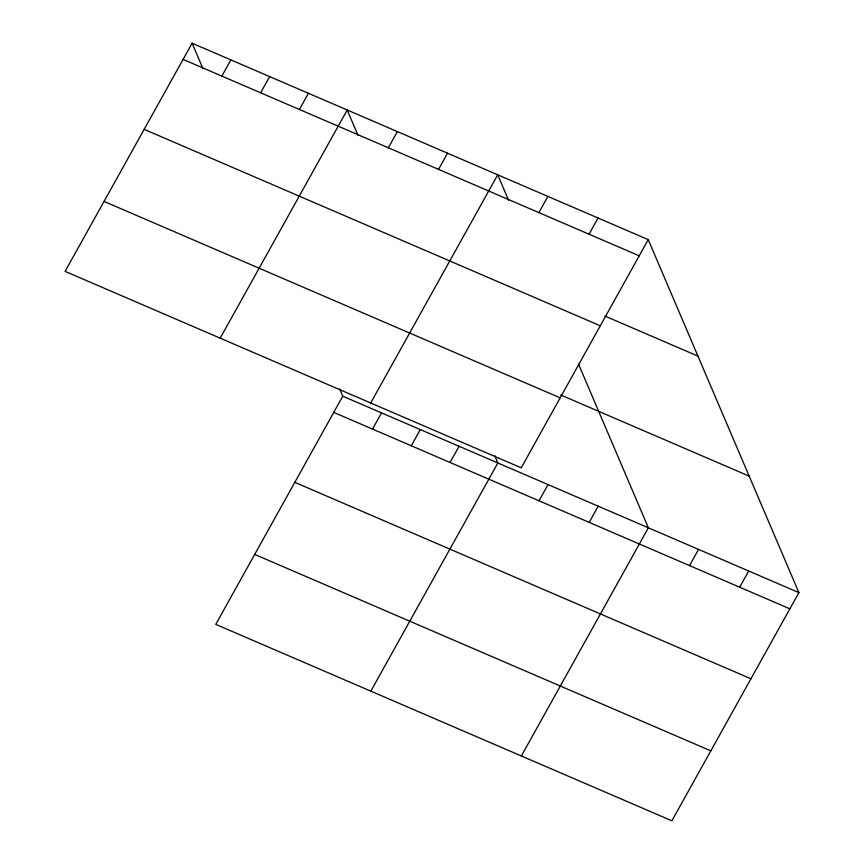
<?xml version="1.0" encoding="UTF-8"?>
<svg xmlns="http://www.w3.org/2000/svg" width="864" height="864" viewBox="0 0 864 864"><rect width="100%" height="100%" fill="white"/><g stroke="black" fill="none" stroke-linecap="round" stroke-linejoin="round"><path stroke-width="1.3" d="M192.11 43.2L65.102 271.382L521.24 467.813L648.238 239.63L192.11 43.2L202.986 68.677M221.864 76.097L230.882 59.897M260.636 92.794L269.654 76.594M299.408 109.49L308.426 93.29M220.19 338.17L347.198 109.987L358.074 135.464M388.357 147.787L397.364 131.598M438.534 169.398L447.541 153.198M339.66 388.908L342.76 396.187L215.762 624.37L671.89 820.8L798.898 592.618L648.238 239.63M370.71 402.991L497.718 174.809L508.594 200.286M372.524 429.084L381.532 412.884M538.877 212.609L547.895 196.42M411.286 445.781L420.304 429.581M450.058 462.478L459.076 446.278M589.054 234.22L598.072 218.02M370.84 691.157L497.848 462.974L494.737 455.695M539.006 500.774L548.024 484.585M589.183 522.385L598.201 506.185M521.37 755.978L648.367 527.796L578.567 364.241M689.526 565.596L698.544 549.407M739.703 587.207L748.721 571.007M183.092 59.4L639.23 255.82M604.951 316.062L697.961 356.119M144.158 129.352L600.286 325.782M560.714 394.978L749.174 476.129M104.047 201.431L560.174 397.85M342.76 396.187L798.898 592.618M333.752 412.387L789.88 608.818M294.808 482.339L750.946 678.769M254.696 554.418L710.824 750.848"/></g></svg>
